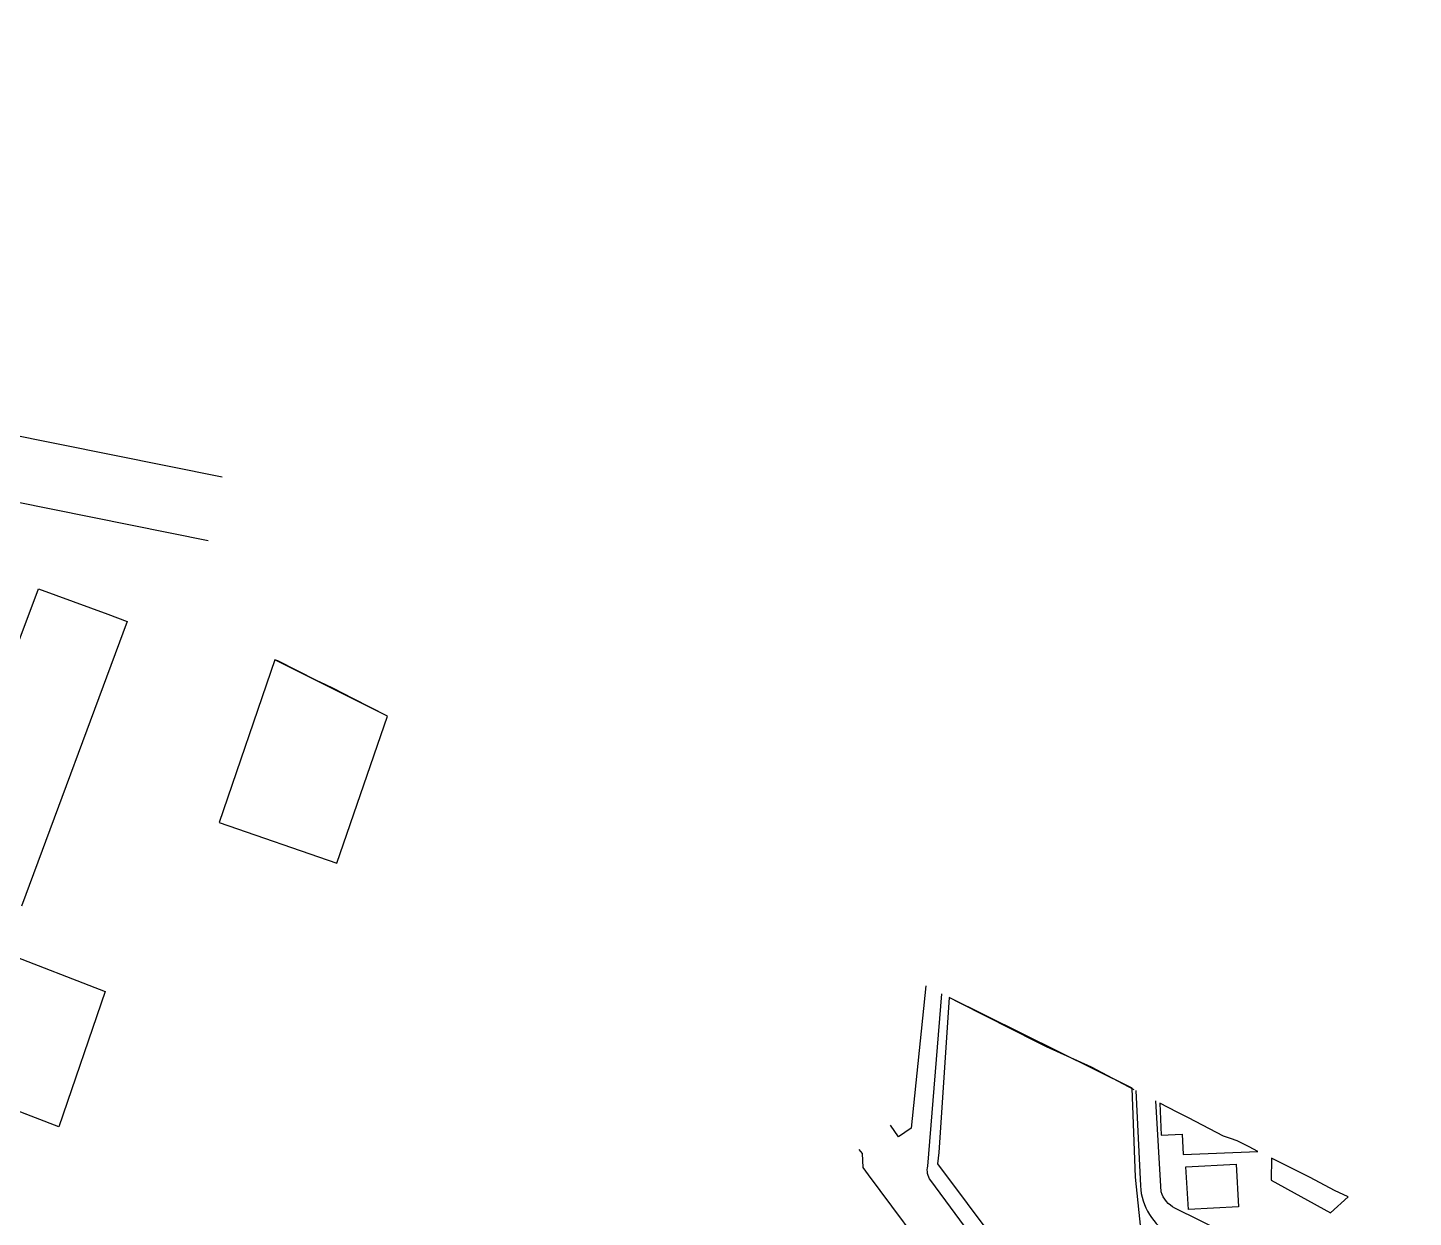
# Model space of a CAD drawing. Header units: metres. Extents: x 320405 to 332543, y 7395686 to 7410003.
# Drawn here: x 325060.8 to 325345.3, y 7398191.2 to 7398435.5 of the extents above; entities that cross this region are included whole.
import ezdxf

# ---------------------------------------------------------------- set-up
doc = ezdxf.new("R2010")
doc.units = ezdxf.units.M
doc.header["$LTSCALE"] = 10
doc.header["$MEASUREMENT"] = 0
doc.layers.add('Edificações', color=30, linetype='Continuous')
doc.layers.add('Vias Primárias', color=230, linetype='Continuous')

msp = doc.modelspace()

# ---------------------------------------------------------------- linework, layer by layer
at = {"layer": 'Edificações'}
for points in [[(325041.05, 7398261.78), (325063.05, 7398320.31), (325077.29, 7398315.07), (325081.25, 7398313.59), (325059.52, 7398255.12)], [(325134.71, 7398294.12), (325127.56, 7398297.75), (325123.61, 7398299.83), (325121.85, 7398300.64), (325120.09, 7398301.46), (325112.18, 7398305.49), (325111.58, 7398305.69)], [(325056.28, 7398245.56), (325076.71, 7398237.61), (325076.75, 7398237.59), (325067.2, 7398209.81), (325053.64, 7398215.03)], [(325287.99, 7398217.44), (325279.21, 7398222.04), (325269.95, 7398226.22), (325268.07, 7398227.19), (325252.22, 7398235.21), (325249.98, 7398236.36)], [(325293.24, 7398214.69), (325293.48, 7398208.12), (325297.84, 7398208.28), (325297.99, 7398204.11), (325313.37, 7398204.77), (325311.56, 7398205.69), (325309.12, 7398206.92), (325307.71, 7398207.41), (325306.31, 7398207.9), (325299.13, 7398211.63), (325296.77, 7398212.85), (325293.24, 7398214.69)], [(325316.15, 7398203.38), (325316.08, 7398198.83), (325328.29, 7398192.12), (325331.9, 7398195.43), (325329.07, 7398196.77), (325324.07, 7398199.43), (325319.03, 7398201.94), (325316.15, 7398203.38)]]:
    msp.add_lwpolyline(points, dxfattribs=at)
for points in [[(325111.58, 7398305.69), (325100.13, 7398272.29), (325124.26, 7398263.94), (325134.71, 7398294.12)], [(325249.98, 7398236.36), (325247.83, 7398204.55), (325247.61, 7398202.24), (325272.17, 7398169.38), (325274.9, 7398171.38), (325280.42, 7398164.21), (325277.8, 7398162.44), (325289.28, 7398146.26), (325322.25, 7398171.03), (325306, 7398180.66), (325302, 7398177.99), (325290.19, 7398169.85), (325284.15, 7398178.08), (325293.13, 7398185.18), (325291.62, 7398187.84), (325289.34, 7398188.96), (325288.23, 7398199.45), (325287.54, 7398217.74)], [(325298.59, 7398201.57), (325308.91, 7398202.16), (325309.41, 7398193.41), (325299.08, 7398192.82)]]:
    msp.add_lwpolyline(points, close=True, dxfattribs=at)
at = {"layer": 'Vias Primárias'}
for points in [[(325100.75, 7398343.2), (325000, 7398363.48), (324954.34, 7398372.15, -0.487116), (324949.52, 7398382.47), (324957.57, 7398400), (324974.98, 7398435.53)], [(325097.88, 7398330.13), (324946.17, 7398360.73, 0.347607)], [(325288.27, 7398217.29), (325289.25, 7398197.67, 0.259279), (325295.53, 7398187.59), (325320.05, 7398176.1), (325322.09, 7398175.15, -0.519882), (325322.82, 7398170.97), (325290.13, 7398145.58, -0.379992), (325285.25, 7398145.9), (325246.19, 7398198.81, -0.222757), (325245.6, 7398201.76), (325248.46, 7398237.13)], [(325345.26, 7398188.52), (325329.87, 7398176.16), (325301.41, 7398190.55), (325296.34, 7398193.12, -0.197996), (325293.47, 7398196.44), (325292.4, 7398215.14)], [(325042.69, 7398179.21), (325083.92, 7398153.38), (325091.67, 7398148.86), (325102.19, 7398143.12), (325110.83, 7398138.67), (325133.09, 7398127.21), (325185.63, 7398101.14), (325200.86, 7398094.13), (325213.03, 7398088.02, 0.344708), (325216.23, 7398088.66), (325275.46, 7398133.18, 0.375116), (325277.16, 7398141.24), (325233.45, 7398199.93), (325232.31, 7398201.46), (325232.21, 7398204.37), (325231.52, 7398205.14)]]:
    msp.add_lwpolyline(points, format="xyb", dxfattribs=at)
msp.add_lwpolyline([(325245.19, 7398238.78), (325242.17, 7398209.52), (325239.55, 7398207.74), (325237.94, 7398210.13)], dxfattribs=at)

doc.saveas('drawing.dxf')
